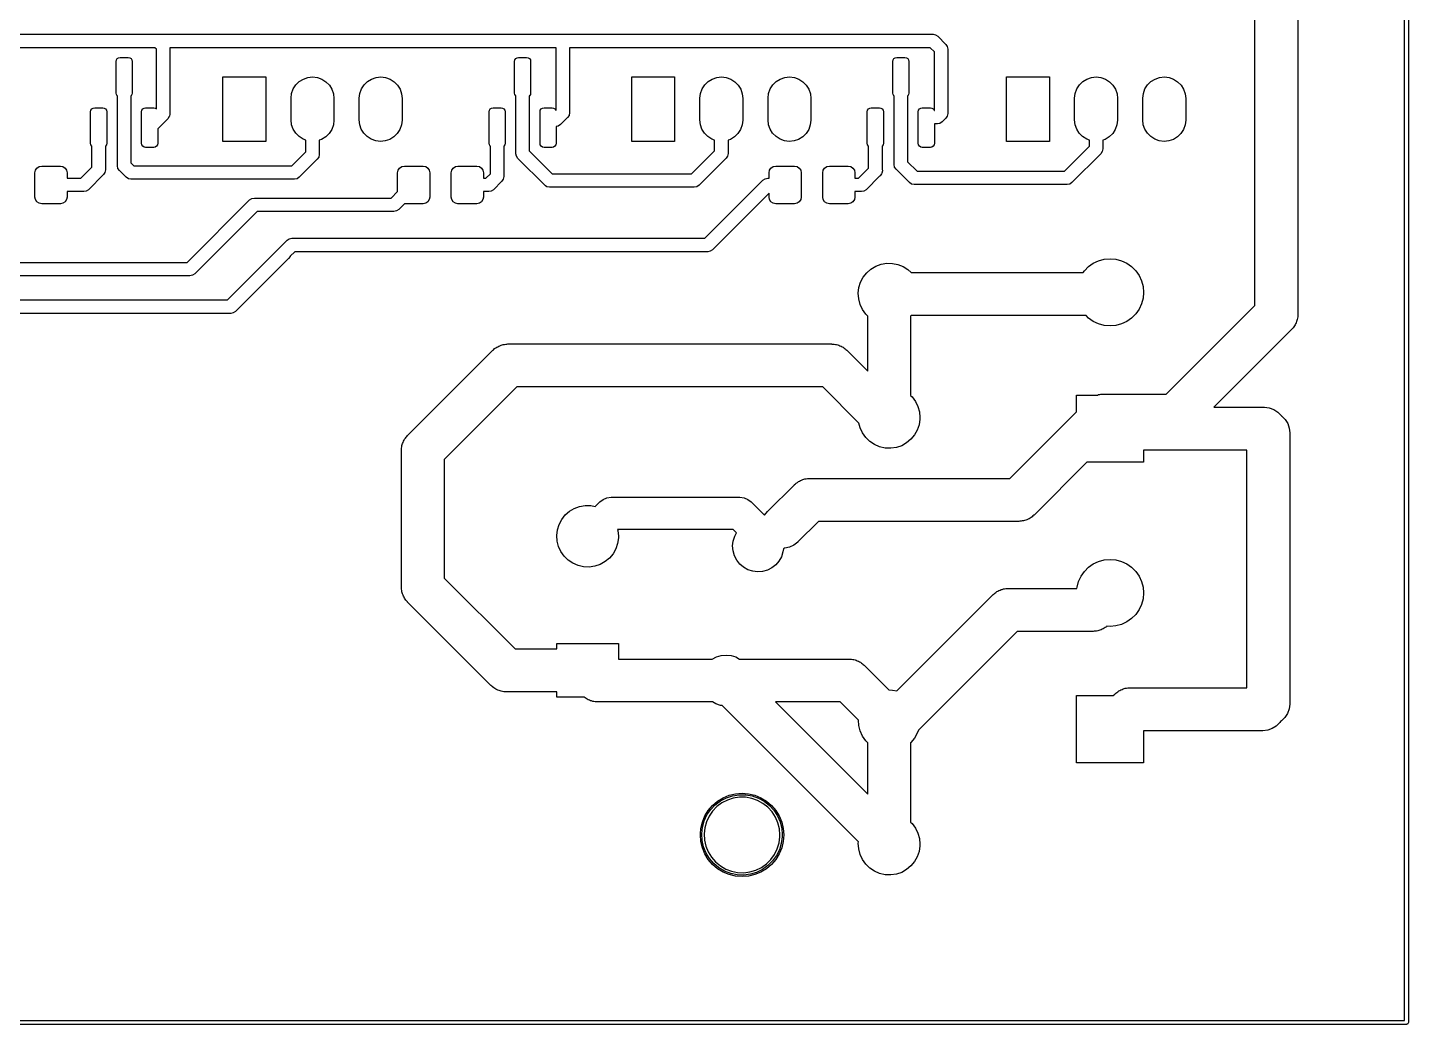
# Model space of a CAD drawing. Extents: x 10 to 287, y -200 to -10.
# Drawn here: x 155.4 to 206.9, y -122.3 to -85.2 of the extents above; entities that cross this region are included whole.
import ezdxf

# ---------------------------------------------------------------- set-up
doc = ezdxf.new("R2010")
doc.units = 0
doc.layers.add('BLACK', color=7, linetype='CONTINUOUS')

msp = doc.modelspace()

# ---------------------------------------------------------------- linework, layer by layer
at = {"layer": 'BLACK', "linetype": 'CONTINUOUS'}
for p, q in [((206.771, -122.195), (206.771, -36.8788)), ((206.921, -36.8038), (206.921, -122.27)), ((202.8, -49.4), (202.8, -95.8868)), ((201.2, -95.5554), (201.2, -49.7241)), ((57.1, -85.45), (189.2, -85.45)), ((160.196, -85.95), (144.85, -85.95)), ((160.25, -86.0036), (160.196, -85.95)), ((175.15, -85.95), (160.75, -85.95)), ((160.75, -85.95), (160.75, -88.422)), ((175.15, -88.2703), (175.15, -85.95)), ((189.096, -85.95), (175.65, -85.95)), ((175.65, -85.95), (175.65, -88.3738)), ((189.25, -86.1036), (189.096, -85.95)), ((189.2, -85.45), (189.296, -85.469)), ((189.296, -85.469), (189.377, -85.5232)), ((189.377, -85.5232), (189.677, -85.8232)), ((189.677, -85.8232), (189.731, -85.9043)), ((189.731, -85.9043), (189.75, -86)), ((158.748, -86.4613), (158.76, -86.4039)), ((158.748, -87.6363), (158.748, -86.4613)), ((158.76, -86.4039), (158.792, -86.3553)), ((158.792, -86.3553), (158.841, -86.3228)), ((158.841, -86.3228), (158.898, -86.3113)), ((158.898, -86.3113), (159.198, -86.3113)), ((159.198, -86.3113), (159.256, -86.3228)), ((159.256, -86.3228), (159.304, -86.3553)), ((159.304, -86.3553), (159.337, -86.4039)), ((159.337, -86.4039), (159.348, -86.4613)), ((159.348, -86.4613), (159.348, -87.6363)), ((160.25, -88.2274), (160.25, -86.0036)), ((173.6, -86.4613), (173.611, -86.4039)), ((173.6, -87.6363), (173.6, -86.4613)), ((173.611, -86.4039), (173.644, -86.3553)), ((173.644, -86.3553), (173.693, -86.3228)), ((173.693, -86.3228), (173.75, -86.3113)), ((173.75, -86.3113), (174.05, -86.3113)), ((174.05, -86.3113), (174.107, -86.3228)), ((174.107, -86.3228), (174.156, -86.3553)), ((174.156, -86.3553), (174.189, -86.4039)), ((174.189, -86.4039), (174.2, -86.4613)), ((174.2, -86.4613), (174.2, -87.6363)), ((187.7, -86.4613), (187.711, -86.4039)), ((187.7, -87.6363), (187.7, -86.4613)), ((187.711, -86.4039), (187.744, -86.3553)), ((187.744, -86.3553), (187.793, -86.3228)), ((187.793, -86.3228), (187.85, -86.3113)), ((187.85, -86.3113), (188.15, -86.3113)), ((188.15, -86.3113), (188.207, -86.3228)), ((188.207, -86.3228), (188.256, -86.3553)), ((188.256, -86.3553), (188.289, -86.4039)), ((188.289, -86.4039), (188.3, -86.4613)), ((188.3, -86.4613), (188.3, -87.6363)), ((189.25, -88.2875), (189.25, -86.1036)), ((189.75, -86), (189.75, -88.4)), ((162.729, -89.4398), (162.729, -87.0398)), ((162.729, -87.0398), (164.329, -87.0398)), ((164.329, -87.0398), (164.329, -89.4398)), ((165.291, -87.6517), (165.352, -87.4841)), ((165.352, -87.4841), (165.449, -87.3342)), ((165.449, -87.3342), (165.576, -87.2094)), ((165.576, -87.2094), (165.728, -87.1159)), ((165.728, -87.1159), (165.897, -87.0585)), ((165.897, -87.0585), (166.074, -87.0398)), ((166.074, -87.0398), (166.252, -87.0609)), ((166.252, -87.0609), (166.42, -87.1208)), ((166.42, -87.1208), (166.57, -87.2163)), ((166.57, -87.2163), (166.696, -87.3429)), ((166.696, -87.3429), (166.79, -87.4941)), ((166.79, -87.4941), (166.849, -87.6626)), ((167.831, -87.6517), (167.892, -87.4841)), ((167.892, -87.4841), (167.989, -87.3342)), ((167.989, -87.3342), (168.116, -87.2094)), ((168.116, -87.2094), (168.268, -87.1159)), ((168.268, -87.1159), (168.437, -87.0585)), ((168.437, -87.0585), (168.614, -87.0398)), ((168.614, -87.0398), (168.792, -87.0609)), ((168.792, -87.0609), (168.96, -87.1208)), ((168.96, -87.1208), (169.11, -87.2163)), ((169.11, -87.2163), (169.236, -87.3429)), ((169.236, -87.3429), (169.33, -87.4941)), ((169.33, -87.4941), (169.389, -87.6626)), ((177.969, -89.4398), (177.969, -87.0398)), ((177.969, -87.0398), (179.569, -87.0398)), ((179.569, -87.0398), (179.569, -89.4398)), ((180.531, -87.6517), (180.592, -87.4841)), ((180.592, -87.4841), (180.689, -87.3342)), ((180.689, -87.3342), (180.816, -87.2094)), ((180.816, -87.2094), (180.968, -87.1159)), ((180.968, -87.1159), (181.137, -87.0585)), ((181.137, -87.0585), (181.314, -87.0398)), ((181.314, -87.0398), (181.492, -87.0609)), ((181.492, -87.0609), (181.66, -87.1208)), ((181.66, -87.1208), (181.81, -87.2163)), ((181.81, -87.2163), (181.936, -87.3429)), ((181.936, -87.3429), (182.03, -87.4941)), ((182.03, -87.4941), (182.089, -87.6626)), ((183.071, -87.6517), (183.132, -87.4841)), ((183.132, -87.4841), (183.229, -87.3342)), ((183.229, -87.3342), (183.356, -87.2094)), ((183.356, -87.2094), (183.508, -87.1159)), ((183.508, -87.1159), (183.677, -87.0585)), ((183.677, -87.0585), (183.854, -87.0398)), ((183.854, -87.0398), (184.032, -87.0609)), ((184.032, -87.0609), (184.2, -87.1208)), ((184.2, -87.1208), (184.35, -87.2163)), ((184.35, -87.2163), (184.476, -87.3429)), ((184.476, -87.3429), (184.57, -87.4941)), ((184.57, -87.4941), (184.629, -87.6626)), ((191.939, -89.4398), (191.939, -87.0398)), ((191.939, -87.0398), (193.539, -87.0398)), ((193.539, -87.0398), (193.539, -89.4398)), ((194.501, -87.6517), (194.562, -87.4841)), ((194.562, -87.4841), (194.659, -87.3342)), ((194.659, -87.3342), (194.786, -87.2094)), ((194.786, -87.2094), (194.938, -87.1159)), ((194.938, -87.1159), (195.107, -87.0585)), ((195.107, -87.0585), (195.284, -87.0398)), ((195.284, -87.0398), (195.462, -87.0609)), ((195.462, -87.0609), (195.63, -87.1208)), ((195.63, -87.1208), (195.78, -87.2163)), ((195.78, -87.2163), (195.906, -87.3429)), ((195.906, -87.3429), (196, -87.4941)), ((196, -87.4941), (196.059, -87.6626)), ((197.041, -87.6517), (197.102, -87.4841)), ((197.102, -87.4841), (197.199, -87.3342)), ((197.199, -87.3342), (197.326, -87.2094)), ((197.326, -87.2094), (197.478, -87.1159)), ((197.478, -87.1159), (197.647, -87.0585)), ((197.647, -87.0585), (197.824, -87.0398)), ((197.824, -87.0398), (198.002, -87.0609)), ((198.002, -87.0609), (198.17, -87.1208)), ((198.17, -87.1208), (198.32, -87.2163)), ((198.32, -87.2163), (198.446, -87.3429)), ((198.446, -87.3429), (198.54, -87.4941)), ((198.54, -87.4941), (198.599, -87.6626)), ((158.76, -87.6937), (158.748, -87.6363)), ((158.792, -87.7424), (158.76, -87.6937)), ((158.798, -87.7465), (158.792, -87.7424)), ((158.798, -90.3482), (158.798, -87.7465)), ((159.304, -87.7424), (159.298, -87.7465)), ((159.298, -87.7465), (159.298, -90.2446)), ((159.337, -87.6937), (159.304, -87.7424)), ((159.348, -87.6363), (159.337, -87.6937)), ((165.269, -87.8286), (165.291, -87.6517)), ((165.269, -87.8398), (165.269, -87.8286)), ((165.269, -88.6398), (165.269, -87.8398)), ((166.849, -87.6626), (166.869, -87.8398)), ((166.869, -87.8398), (166.869, -88.6398)), ((167.809, -87.8286), (167.831, -87.6517)), ((167.809, -87.8398), (167.809, -87.8286)), ((167.809, -88.6398), (167.809, -87.8398)), ((169.389, -87.6626), (169.409, -87.8398)), ((169.409, -87.8398), (169.409, -88.6398)), ((173.611, -87.6937), (173.6, -87.6363)), ((173.644, -87.7424), (173.611, -87.6937)), ((173.65, -87.7465), (173.644, -87.7424)), ((173.65, -89.9), (173.65, -87.7465)), ((174.156, -87.7424), (174.15, -87.7465)), ((174.15, -87.7465), (174.15, -89.7964)), ((174.189, -87.6937), (174.156, -87.7424)), ((174.2, -87.6363), (174.189, -87.6937)), ((180.509, -87.8286), (180.531, -87.6517)), ((180.509, -87.8398), (180.509, -87.8286)), ((180.509, -88.6398), (180.509, -87.8398)), ((182.089, -87.6626), (182.109, -87.8398)), ((182.109, -87.8398), (182.109, -88.6398)), ((183.049, -87.8286), (183.071, -87.6517)), ((183.049, -87.8398), (183.049, -87.8286)), ((183.049, -88.6398), (183.049, -87.8398)), ((184.629, -87.6626), (184.649, -87.8398)), ((184.649, -87.8398), (184.649, -88.6398)), ((187.711, -87.6937), (187.7, -87.6363)), ((187.744, -87.7424), (187.711, -87.6937)), ((187.75, -87.7465), (187.744, -87.7424)), ((187.75, -90.3), (187.75, -87.7465)), ((188.256, -87.7424), (188.25, -87.7465)), ((188.25, -87.7465), (188.25, -90.1964)), ((188.289, -87.6937), (188.256, -87.7424)), ((188.3, -87.6363), (188.289, -87.6937)), ((194.479, -87.8286), (194.501, -87.6517)), ((194.479, -87.8398), (194.479, -87.8286)), ((194.479, -88.6398), (194.479, -87.8398)), ((196.059, -87.6626), (196.079, -87.8398)), ((196.079, -87.8398), (196.079, -88.6398)), ((197.019, -87.8286), (197.041, -87.6517)), ((197.019, -87.8398), (197.019, -87.8286)), ((197.019, -88.6398), (197.019, -87.8398)), ((198.599, -87.6626), (198.619, -87.8398)), ((198.619, -87.8398), (198.619, -88.6398)), ((157.798, -88.3363), (157.81, -88.2789)), ((157.798, -89.5113), (157.798, -88.3363)), ((157.81, -88.2789), (157.842, -88.2303)), ((157.842, -88.2303), (157.891, -88.1978)), ((157.891, -88.1978), (157.948, -88.1863)), ((157.948, -88.1863), (158.248, -88.1863)), ((158.248, -88.1863), (158.306, -88.1978)), ((158.306, -88.1978), (158.354, -88.2303)), ((158.354, -88.2303), (158.387, -88.2789)), ((158.387, -88.2789), (158.398, -88.3363)), ((158.398, -88.3363), (158.398, -89.5113)), ((159.698, -88.3363), (159.71, -88.2789)), ((159.698, -89.5113), (159.698, -88.3363)), ((159.71, -88.2789), (159.742, -88.2303)), ((159.742, -88.2303), (159.791, -88.1978)), ((159.791, -88.1978), (159.848, -88.1863)), ((159.848, -88.1863), (160.148, -88.1863)), ((160.148, -88.1863), (160.206, -88.1978)), ((160.206, -88.1978), (160.25, -88.2274)), ((160.731, -88.5177), (160.677, -88.5988)), ((160.735, -88.4977), (160.731, -88.5177)), ((160.75, -88.422), (160.735, -88.4977)), ((160.75, -88.422), (160.75, -88.422)), ((172.65, -88.3363), (172.661, -88.2789)), ((172.65, -89.5113), (172.65, -88.3363)), ((172.661, -88.2789), (172.694, -88.2303)), ((172.694, -88.2303), (172.743, -88.1978)), ((172.743, -88.1978), (172.8, -88.1863)), ((172.8, -88.1863), (173.1, -88.1863)), ((173.1, -88.1863), (173.157, -88.1978)), ((173.157, -88.1978), (173.206, -88.2303)), ((173.206, -88.2303), (173.239, -88.2789)), ((173.239, -88.2789), (173.25, -88.3363)), ((173.25, -88.3363), (173.25, -89.5113)), ((174.55, -88.3363), (174.561, -88.2789)), ((174.55, -89.5113), (174.55, -88.3363)), ((174.561, -88.2789), (174.594, -88.2303)), ((174.594, -88.2303), (174.643, -88.1978)), ((174.643, -88.1978), (174.7, -88.1863)), ((174.7, -88.1863), (175, -88.1863)), ((175, -88.1863), (175.057, -88.1978)), ((175.057, -88.1978), (175.106, -88.2303)), ((175.106, -88.2303), (175.139, -88.2789)), ((175.139, -88.2812), (175.15, -88.2703)), ((175.139, -88.2789), (175.139, -88.2812)), ((175.631, -88.4695), (175.577, -88.5506)), ((175.633, -88.457), (175.631, -88.4695)), ((175.65, -88.3738), (175.633, -88.457)), ((175.65, -88.3738), (175.65, -88.3738)), ((186.75, -88.3363), (186.761, -88.2789)), ((186.75, -89.5113), (186.75, -88.3363)), ((186.761, -88.2789), (186.794, -88.2303)), ((186.794, -88.2303), (186.843, -88.1978)), ((186.843, -88.1978), (186.9, -88.1863)), ((186.9, -88.1863), (187.2, -88.1863)), ((187.2, -88.1863), (187.257, -88.1978)), ((187.257, -88.1978), (187.306, -88.2303)), ((187.306, -88.2303), (187.339, -88.2789)), ((187.339, -88.2789), (187.35, -88.3363)), ((187.35, -88.3363), (187.35, -89.5113)), ((188.65, -88.3363), (188.661, -88.2789)), ((188.65, -89.5113), (188.65, -88.3363)), ((188.661, -88.2789), (188.694, -88.2303)), ((188.694, -88.2303), (188.743, -88.1978)), ((188.743, -88.1978), (188.8, -88.1863)), ((188.8, -88.1863), (189.1, -88.1863)), ((189.1, -88.1863), (189.157, -88.1978)), ((189.157, -88.1978), (189.206, -88.2303)), ((189.206, -88.2303), (189.239, -88.2789)), ((189.239, -88.2789), (189.24, -88.2875)), ((189.24, -88.2875), (189.25, -88.2875)), ((189.731, -88.4957), (189.677, -88.5768)), ((189.75, -88.4), (189.731, -88.4957)), ((160.677, -88.5988), (160.298, -88.9774)), ((160.298, -88.9774), (160.298, -89.5113)), ((160.677, -88.5988), (160.677, -88.5988)), ((165.289, -88.817), (165.269, -88.6398)), ((165.347, -88.9855), (165.289, -88.817)), ((165.442, -89.1367), (165.347, -88.9855)), ((166.785, -88.9955), (166.689, -89.1454)), ((166.846, -88.8279), (166.785, -88.9955)), ((166.869, -88.651), (166.846, -88.8279)), ((166.869, -88.6398), (166.869, -88.651)), ((167.829, -88.817), (167.809, -88.6398)), ((167.887, -88.9855), (167.829, -88.817)), ((167.982, -89.1367), (167.887, -88.9855)), ((169.325, -88.9955), (169.229, -89.1454)), ((169.386, -88.8279), (169.325, -88.9955)), ((169.409, -88.651), (169.386, -88.8279)), ((169.409, -88.6398), (169.409, -88.651)), ((175.232, -88.8685), (175.15, -88.8848)), ((175.15, -88.8848), (175.15, -89.5113)), ((175.313, -88.8143), (175.232, -88.8685)), ((175.577, -88.5506), (175.313, -88.8143)), ((175.577, -88.5506), (175.577, -88.5506)), ((180.529, -88.817), (180.509, -88.6398)), ((180.587, -88.9855), (180.529, -88.817)), ((180.682, -89.1367), (180.587, -88.9855)), ((182.025, -88.9955), (181.929, -89.1454)), ((182.086, -88.8279), (182.025, -88.9955)), ((182.109, -88.651), (182.086, -88.8279)), ((182.109, -88.6398), (182.109, -88.651)), ((183.069, -88.817), (183.049, -88.6398)), ((183.127, -88.9855), (183.069, -88.817)), ((183.222, -89.1367), (183.127, -88.9855)), ((184.565, -88.9955), (184.469, -89.1454)), ((184.626, -88.8279), (184.565, -88.9955)), ((184.649, -88.651), (184.626, -88.8279)), ((184.649, -88.6398), (184.649, -88.651)), ((189.362, -88.7875), (189.25, -88.7875)), ((189.25, -88.7875), (189.25, -89.5113)), ((189.458, -88.7685), (189.362, -88.7875)), ((189.539, -88.7143), (189.458, -88.7685)), ((189.677, -88.5768), (189.539, -88.7143)), ((189.677, -88.5768), (189.677, -88.5768)), ((194.499, -88.817), (194.479, -88.6398)), ((194.557, -88.9855), (194.499, -88.817)), ((194.652, -89.1367), (194.557, -88.9855)), ((195.995, -88.9955), (195.899, -89.1454)), ((196.056, -88.8279), (195.995, -88.9955)), ((196.079, -88.651), (196.056, -88.8279)), ((196.079, -88.6398), (196.079, -88.651)), ((197.039, -88.817), (197.019, -88.6398)), ((197.097, -88.9855), (197.039, -88.817)), ((197.192, -89.1367), (197.097, -88.9855)), ((198.535, -88.9955), (198.439, -89.1454)), ((198.596, -88.8279), (198.535, -88.9955)), ((198.619, -88.651), (198.596, -88.8279)), ((198.619, -88.6398), (198.619, -88.651)), ((157.81, -89.5687), (157.798, -89.5113)), ((158.398, -89.5113), (158.387, -89.5687)), ((159.71, -89.5687), (159.698, -89.5113)), ((160.298, -89.5113), (160.287, -89.5687)), ((164.329, -89.4398), (162.729, -89.4398)), ((165.568, -89.2633), (165.442, -89.1367)), ((165.718, -89.3588), (165.568, -89.2633)), ((165.819, -89.3947), (165.718, -89.3588)), ((165.819, -89.8276), (165.819, -89.3947)), ((166.409, -89.3637), (166.319, -89.3945)), ((166.319, -89.3945), (166.319, -89.9311)), ((166.561, -89.2702), (166.409, -89.3637)), ((166.689, -89.1454), (166.561, -89.2702)), ((168.108, -89.2633), (167.982, -89.1367)), ((168.258, -89.3588), (168.108, -89.2633)), ((168.426, -89.4187), (168.258, -89.3588)), ((168.603, -89.4398), (168.426, -89.4187)), ((168.781, -89.4211), (168.603, -89.4398)), ((168.949, -89.3637), (168.781, -89.4211)), ((169.101, -89.2702), (168.949, -89.3637)), ((169.229, -89.1454), (169.101, -89.2702)), ((172.661, -89.5687), (172.65, -89.5113)), ((173.25, -89.5113), (173.239, -89.5687)), ((174.561, -89.5687), (174.55, -89.5113)), ((175.15, -89.5113), (175.139, -89.5687)), ((179.569, -89.4398), (177.969, -89.4398)), ((180.808, -89.2633), (180.682, -89.1367)), ((180.958, -89.3588), (180.808, -89.2633)), ((181.059, -89.3947), (180.958, -89.3588)), ((181.059, -89.7876), (181.059, -89.3947)), ((181.649, -89.3637), (181.559, -89.3945)), ((181.559, -89.3945), (181.559, -89.8911)), ((181.801, -89.2702), (181.649, -89.3637)), ((181.929, -89.1454), (181.801, -89.2702)), ((183.348, -89.2633), (183.222, -89.1367)), ((183.498, -89.3588), (183.348, -89.2633)), ((183.666, -89.4187), (183.498, -89.3588)), ((183.843, -89.4398), (183.666, -89.4187)), ((184.021, -89.4211), (183.843, -89.4398)), ((184.189, -89.3637), (184.021, -89.4211)), ((184.341, -89.2702), (184.189, -89.3637)), ((184.469, -89.1454), (184.341, -89.2702)), ((186.761, -89.5687), (186.75, -89.5113)), ((187.35, -89.5113), (187.339, -89.5687)), ((188.661, -89.5687), (188.65, -89.5113)), ((189.25, -89.5113), (189.239, -89.5687)), ((193.539, -89.4398), (191.939, -89.4398)), ((194.778, -89.2633), (194.652, -89.1367)), ((194.928, -89.3588), (194.778, -89.2633)), ((195.029, -89.3947), (194.928, -89.3588)), ((195.029, -89.6176), (195.029, -89.3947)), ((195.619, -89.3637), (195.529, -89.3945)), ((195.529, -89.3945), (195.529, -89.7211)), ((195.771, -89.2702), (195.619, -89.3637)), ((195.899, -89.1454), (195.771, -89.2702)), ((197.318, -89.2633), (197.192, -89.1367)), ((197.468, -89.3588), (197.318, -89.2633)), ((197.636, -89.4187), (197.468, -89.3588)), ((197.813, -89.4398), (197.636, -89.4187)), ((197.991, -89.4211), (197.813, -89.4398)), ((198.159, -89.3637), (197.991, -89.4211)), ((198.311, -89.2702), (198.159, -89.3637)), ((198.439, -89.1454), (198.311, -89.2702)), ((157.842, -89.6174), (157.81, -89.5687)), ((157.848, -89.6215), (157.842, -89.6174)), ((157.848, -90.3982), (157.848, -89.6215)), ((158.354, -89.6174), (158.348, -89.6215)), ((158.348, -89.6215), (158.348, -90.5018)), ((158.387, -89.5687), (158.354, -89.6174)), ((159.742, -89.6174), (159.71, -89.5687)), ((159.791, -89.6499), (159.742, -89.6174)), ((159.848, -89.6613), (159.791, -89.6499)), ((160.148, -89.6613), (159.848, -89.6613)), ((160.206, -89.6499), (160.148, -89.6613)), ((160.254, -89.6174), (160.206, -89.6499)), ((160.287, -89.5687), (160.254, -89.6174)), ((165.296, -90.35), (165.819, -89.8276)), ((166.3, -90.0268), (166.246, -90.1079)), ((166.319, -89.9311), (166.3, -90.0268)), ((172.694, -89.6174), (172.661, -89.5687)), ((172.7, -89.6215), (172.694, -89.6174)), ((172.7, -90.6464), (172.7, -89.6215)), ((173.206, -89.6174), (173.2, -89.6215)), ((173.2, -89.6215), (173.2, -90.75)), ((173.239, -89.5687), (173.206, -89.6174)), ((173.669, -89.9957), (173.65, -89.9)), ((173.723, -90.0768), (173.669, -89.9957)), ((174.723, -91.0768), (173.723, -90.0768)), ((174.15, -89.7964), (175.004, -90.65)), ((174.594, -89.6174), (174.561, -89.5687)), ((174.643, -89.6499), (174.594, -89.6174)), ((174.7, -89.6613), (174.643, -89.6499)), ((175, -89.6613), (174.7, -89.6613)), ((175.057, -89.6499), (175, -89.6613)), ((175.106, -89.6174), (175.057, -89.6499)), ((175.139, -89.5687), (175.106, -89.6174)), ((180.196, -90.65), (181.059, -89.7876)), ((181.486, -90.0679), (180.477, -91.0768)), ((181.54, -89.9868), (181.486, -90.0679)), ((181.559, -89.8911), (181.54, -89.9868)), ((186.794, -89.6174), (186.761, -89.5687)), ((186.8, -89.6215), (186.794, -89.6174)), ((186.8, -90.4394), (186.8, -89.6215)), ((187.306, -89.6174), (187.3, -89.6215)), ((187.3, -89.6215), (187.3, -90.4758)), ((187.339, -89.5687), (187.306, -89.6174)), ((188.694, -89.6174), (188.661, -89.5687)), ((188.743, -89.6499), (188.694, -89.6174)), ((188.8, -89.6613), (188.743, -89.6499)), ((189.1, -89.6613), (188.8, -89.6613)), ((189.157, -89.6499), (189.1, -89.6613)), ((189.206, -89.6174), (189.157, -89.6499)), ((189.239, -89.5687), (189.206, -89.6174)), ((194.096, -90.55), (195.029, -89.6176)), ((195.456, -89.8979), (194.377, -90.9768)), ((195.51, -89.8168), (195.456, -89.8979)), ((195.529, -89.7211), (195.51, -89.8168)), ((155.722, -90.6121), (155.741, -90.5164)), ((155.741, -90.5164), (155.795, -90.4353)), ((155.795, -90.4353), (155.876, -90.3811)), ((155.876, -90.3811), (155.972, -90.3621)), ((155.972, -90.3621), (156.672, -90.3621)), ((156.672, -90.3621), (156.767, -90.3811)), ((156.767, -90.3811), (156.848, -90.4353)), ((156.848, -90.4353), (156.903, -90.5164)), ((156.903, -90.5164), (156.922, -90.6121)), ((157.434, -90.8121), (157.848, -90.3982)), ((158.348, -90.5018), (158.329, -90.5975)), ((158.348, -90.5018), (158.348, -90.5018)), ((158.817, -90.4439), (158.798, -90.3482)), ((158.871, -90.525), (158.817, -90.4439)), ((159.123, -90.7768), (158.871, -90.525)), ((159.298, -90.2446), (159.404, -90.35)), ((159.404, -90.35), (165.296, -90.35)), ((166.246, -90.1079), (165.577, -90.7768)), ((166.246, -90.1079), (166.246, -90.1079)), ((169.242, -90.6121), (169.261, -90.5164)), ((169.261, -90.5164), (169.315, -90.4353)), ((169.315, -90.4353), (169.396, -90.3811)), ((169.396, -90.3811), (169.492, -90.3621)), ((169.492, -90.3621), (170.192, -90.3621)), ((170.192, -90.3621), (170.288, -90.3811)), ((170.288, -90.3811), (170.369, -90.4353)), ((170.369, -90.4353), (170.423, -90.5164)), ((170.423, -90.5164), (170.442, -90.6121)), ((171.242, -90.6121), (171.261, -90.5164)), ((171.261, -90.5164), (171.315, -90.4353)), ((171.315, -90.4353), (171.396, -90.3811)), ((171.396, -90.3811), (171.492, -90.3621)), ((171.492, -90.3621), (172.192, -90.3621)), ((172.192, -90.3621), (172.288, -90.3811)), ((172.288, -90.3811), (172.369, -90.4353)), ((172.369, -90.4353), (172.423, -90.5164)), ((172.423, -90.5164), (172.442, -90.6121)), ((183.087, -90.6121), (183.106, -90.5164)), ((183.106, -90.5164), (183.16, -90.4353)), ((183.16, -90.4353), (183.241, -90.3811)), ((183.241, -90.3811), (183.337, -90.3621)), ((183.337, -90.3621), (184.037, -90.3621)), ((184.037, -90.3621), (184.133, -90.3811)), ((184.133, -90.3811), (184.214, -90.4353)), ((184.214, -90.4353), (184.268, -90.5164)), ((184.268, -90.5164), (184.287, -90.6121)), ((185.087, -90.6121), (185.106, -90.5164)), ((185.106, -90.5164), (185.16, -90.4353)), ((185.16, -90.4353), (185.241, -90.3811)), ((185.241, -90.3811), (185.337, -90.3621)), ((185.337, -90.3621), (186.037, -90.3621)), ((186.037, -90.3621), (186.133, -90.3811)), ((186.133, -90.3811), (186.214, -90.4353)), ((186.214, -90.4353), (186.268, -90.5164)), ((186.268, -90.5164), (186.287, -90.6121)), ((186.427, -90.8121), (186.8, -90.4394)), ((187.311, -90.5319), (187.292, -90.6275)), ((187.3, -90.4758), (187.311, -90.5319)), ((187.769, -90.3957), (187.75, -90.3)), ((187.823, -90.4768), (187.769, -90.3957)), ((188.323, -90.9768), (187.823, -90.4768)), ((188.25, -90.1964), (188.604, -90.55)), ((188.604, -90.55), (194.096, -90.55)), ((155.722, -91.5121), (155.722, -90.6121)), ((156.922, -90.6121), (156.922, -90.8121)), ((156.922, -90.8121), (157.434, -90.8121)), ((158.275, -90.6786), (157.715, -91.2388)), ((158.329, -90.5975), (158.275, -90.6786)), ((159.204, -90.831), (159.123, -90.7768)), ((159.3, -90.85), (159.204, -90.831)), ((165.4, -90.85), (159.3, -90.85)), ((165.496, -90.831), (165.4, -90.85)), ((165.577, -90.7768), (165.496, -90.831)), ((169.242, -91.3085), (169.242, -90.6121)), ((170.442, -90.6121), (170.442, -91.5121)), ((171.242, -91.5121), (171.242, -90.6121)), ((172.442, -90.6121), (172.442, -90.8121)), ((172.442, -90.8121), (172.534, -90.8121)), ((172.534, -90.8121), (172.7, -90.6464)), ((173.127, -90.9268), (172.815, -91.2388)), ((173.181, -90.8457), (173.127, -90.9268)), ((173.2, -90.75), (173.181, -90.8457)), ((174.758, -91.1), (174.723, -91.0768)), ((174.723, -91.0768), (174.723, -91.0768)), ((174.804, -91.131), (174.758, -91.1)), ((175.004, -90.65), (180.196, -90.65)), ((180.477, -91.0768), (180.396, -91.131)), ((180.696, -93.05), (182.861, -90.8853)), ((182.861, -90.8853), (182.942, -90.8311)), ((182.861, -90.8853), (182.861, -90.8853)), ((182.942, -90.8311), (183.038, -90.8121)), ((183.038, -90.8121), (183.087, -90.8121)), ((183.087, -90.8121), (183.087, -90.6121)), ((184.287, -90.6121), (184.287, -91.5121)), ((185.087, -91.5121), (185.087, -90.6121)), ((186.287, -90.6121), (186.287, -90.8121)), ((186.287, -90.8121), (186.427, -90.8121)), ((187.206, -90.7409), (186.708, -91.2388)), ((187.227, -90.7268), (187.206, -90.7409)), ((187.281, -90.6457), (187.227, -90.7268)), ((187.292, -90.6275), (187.281, -90.6436)), ((187.281, -90.6436), (187.281, -90.6457)), ((188.404, -91.031), (188.323, -90.9768)), ((188.5, -91.05), (188.404, -91.031)), ((194.2, -91.05), (188.5, -91.05)), ((188.5, -91.05), (188.5, -91.05)), ((194.296, -91.031), (194.2, -91.05)), ((194.377, -90.9768), (194.296, -91.031)), ((155.741, -91.6077), (155.722, -91.5121)), ((155.795, -91.6888), (155.741, -91.6077)), ((156.903, -91.6077), (156.848, -91.6888)), ((156.922, -91.5121), (156.903, -91.6077)), ((157.538, -91.3121), (156.922, -91.3121)), ((156.922, -91.3121), (156.922, -91.5121)), ((157.634, -91.293), (157.538, -91.3121)), ((157.715, -91.2388), (157.634, -91.293)), ((163.723, -91.6232), (163.804, -91.569)), ((163.804, -91.569), (163.9, -91.55)), ((163.9, -91.55), (163.9, -91.55)), ((163.9, -91.55), (169.001, -91.55)), ((169.001, -91.55), (169.242, -91.3085)), ((170.423, -91.6077), (170.369, -91.6888)), ((170.442, -91.5121), (170.423, -91.6077)), ((171.261, -91.6077), (171.242, -91.5121)), ((171.315, -91.6888), (171.261, -91.6077)), ((172.423, -91.6077), (172.369, -91.6888)), ((172.442, -91.5121), (172.423, -91.6077)), ((172.638, -91.3121), (172.442, -91.3121)), ((172.442, -91.3121), (172.442, -91.5121)), ((172.734, -91.293), (172.638, -91.3121)), ((172.815, -91.2388), (172.734, -91.293)), ((174.9, -91.15), (174.804, -91.131)), ((180.3, -91.15), (174.9, -91.15)), ((174.9, -91.15), (174.9, -91.15)), ((180.396, -91.131), (180.3, -91.15)), ((183.087, -91.3667), (180.977, -93.4768)), ((183.087, -91.5121), (183.087, -91.3667)), ((183.106, -91.6077), (183.087, -91.5121)), ((183.16, -91.6888), (183.106, -91.6077)), ((184.268, -91.6077), (184.214, -91.6888)), ((184.287, -91.5121), (184.268, -91.6077)), ((185.106, -91.6077), (185.087, -91.5121)), ((185.16, -91.6888), (185.106, -91.6077)), ((186.268, -91.6077), (186.214, -91.6888)), ((186.287, -91.5121), (186.268, -91.6077)), ((186.531, -91.3121), (186.287, -91.3121)), ((186.287, -91.3121), (186.287, -91.5121)), ((186.627, -91.293), (186.531, -91.3121)), ((186.708, -91.2388), (186.627, -91.293)), ((186.708, -91.2388), (186.708, -91.2388)), ((155.876, -91.743), (155.795, -91.6888)), ((155.972, -91.7621), (155.876, -91.743)), ((156.672, -91.7621), (155.972, -91.7621)), ((156.767, -91.743), (156.672, -91.7621)), ((156.848, -91.6888), (156.767, -91.743)), ((161.396, -93.95), (163.723, -91.6232)), ((164.004, -92.05), (161.677, -94.3768)), ((163.723, -91.6232), (163.723, -91.6232)), ((169.104, -92.05), (164.004, -92.05)), ((169.2, -92.031), (169.104, -92.05)), ((169.281, -91.9768), (169.2, -92.031)), ((169.496, -91.7621), (169.281, -91.9768)), ((170.192, -91.7621), (169.496, -91.7621)), ((170.288, -91.743), (170.192, -91.7621)), ((170.369, -91.6888), (170.288, -91.743)), ((171.396, -91.743), (171.315, -91.6888)), ((171.492, -91.7621), (171.396, -91.743)), ((172.192, -91.7621), (171.492, -91.7621)), ((172.288, -91.743), (172.192, -91.7621)), ((172.369, -91.6888), (172.288, -91.743)), ((183.241, -91.743), (183.16, -91.6888)), ((183.337, -91.7621), (183.241, -91.743)), ((184.037, -91.7621), (183.337, -91.7621)), ((184.133, -91.743), (184.037, -91.7621)), ((184.214, -91.6888), (184.133, -91.743)), ((185.241, -91.743), (185.16, -91.6888)), ((185.337, -91.7621), (185.241, -91.743)), ((186.037, -91.7621), (185.337, -91.7621)), ((186.133, -91.743), (186.037, -91.7621)), ((186.214, -91.6888), (186.133, -91.743)), ((162.923, -95.3232), (165.123, -93.1232)), ((165.123, -93.1232), (165.204, -93.069)), ((165.204, -93.069), (165.3, -93.05)), ((165.3, -93.05), (165.3, -93.05)), ((165.3, -93.05), (180.696, -93.05)), ((165.404, -93.55), (165.232, -93.7217)), ((180.8, -93.55), (165.404, -93.55)), ((180.896, -93.531), (180.8, -93.55)), ((180.977, -93.4768), (180.896, -93.531)), ((137.754, -93.95), (161.396, -93.95)), ((165.177, -93.8074), (164.505, -94.4788)), ((165.231, -93.7263), (165.177, -93.8074)), ((165.232, -93.7217), (165.231, -93.7263)), ((186.888, -94.1982), (187.069, -94.0906)), ((187.069, -94.0906), (187.267, -94.0178)), ((187.267, -94.0178), (187.474, -93.9821)), ((187.474, -93.9821), (187.685, -93.9849)), ((187.685, -93.9849), (187.891, -94.0259)), ((187.891, -94.0259), (188.087, -94.1039)), ((188.087, -94.1039), (188.265, -94.2162)), ((194.842, -94.2615), (194.997, -94.1074)), ((194.997, -94.1074), (195.175, -93.9825)), ((195.175, -93.9825), (195.372, -93.8904)), ((195.372, -93.8904), (195.583, -93.834)), ((195.583, -93.834), (195.8, -93.815)), ((195.8, -93.815), (196.017, -93.834)), ((196.017, -93.834), (196.228, -93.8904)), ((196.228, -93.8904), (196.425, -93.9825)), ((196.425, -93.9825), (196.603, -94.1074)), ((196.603, -94.1074), (196.758, -94.2615)), ((161.5, -94.45), (137.857, -94.45)), ((161.596, -94.431), (161.5, -94.45)), ((161.677, -94.3768), (161.596, -94.431)), ((161.677, -94.3768), (161.677, -94.3768)), ((164.472, -94.5014), (163.196, -95.7768)), ((164.505, -94.4788), (164.472, -94.5014)), ((164.505, -94.4788), (164.505, -94.4788)), ((186.44, -94.8895), (186.502, -94.6885)), ((186.502, -94.6885), (186.6, -94.5022)), ((186.6, -94.5022), (186.73, -94.337)), ((186.73, -94.337), (186.888, -94.1982)), ((188.265, -94.2162), (188.386, -94.3286)), ((188.386, -94.3286), (194.795, -94.3286)), ((194.795, -94.3286), (194.842, -94.2615)), ((196.758, -94.2615), (196.883, -94.44)), ((196.883, -94.44), (196.975, -94.6375)), ((196.975, -94.6375), (197.031, -94.8479)), ((186.415, -95.0985), (186.44, -94.8895)), ((186.429, -95.3085), (186.415, -95.0985)), ((197.031, -94.8479), (197.05, -95.065)), ((197.05, -95.065), (197.031, -95.2821)), ((138.7, -95.35), (162.905, -95.35)), ((162.905, -95.35), (162.923, -95.3232)), ((186.48, -95.5125), (186.429, -95.3085)), ((186.569, -95.7036), (186.48, -95.5125)), ((186.69, -95.8754), (186.569, -95.7036)), ((196.883, -95.69), (196.758, -95.8685)), ((196.975, -95.4925), (196.883, -95.69)), ((197.031, -95.2821), (196.975, -95.4925)), ((197.92, -98.8358), (201.2, -95.5554)), ((163.019, -95.85), (138.804, -95.85)), ((163.115, -95.831), (163.019, -95.85)), ((163.196, -95.7768), (163.115, -95.831)), ((186.764, -95.948), (186.69, -95.8754)), ((186.764, -98.0031), (186.764, -95.948)), ((188.378, -95.9418), (188.364, -95.9527)), ((188.364, -95.9527), (188.364, -98.9086)), ((188.389, -95.9286), (188.378, -95.9418)), ((194.903, -95.9286), (188.389, -95.9286)), ((194.997, -96.0226), (194.903, -95.9286)), ((195.175, -96.1475), (194.997, -96.0226)), ((195.372, -96.2396), (195.175, -96.1475)), ((195.583, -96.296), (195.372, -96.2396)), ((196.228, -96.2396), (196.017, -96.296)), ((196.425, -96.1475), (196.228, -96.2396)), ((196.603, -96.0226), (196.425, -96.1475)), ((196.758, -95.8685), (196.603, -96.0226)), ((202.717, -96.2425), (202.695, -96.2766)), ((202.733, -96.1966), (202.717, -96.2425)), ((202.755, -96.1525), (202.733, -96.1966)), ((202.764, -96.113), (202.755, -96.1525)), ((202.778, -96.0749), (202.764, -96.113)), ((202.784, -96.0264), (202.778, -96.0749)), ((202.795, -95.9788), (202.784, -96.0264)), ((202.8, -95.898), (202.795, -95.9382)), ((202.795, -95.9382), (202.795, -95.9788)), ((202.8, -95.8868), (202.8, -95.898)), ((195.8, -96.315), (195.583, -96.296)), ((196.017, -96.296), (195.8, -96.315)), ((202.566, -96.4525), (199.673, -99.345)), ((202.591, -96.4208), (202.566, -96.4525)), ((202.62, -96.3924), (202.591, -96.4208)), ((202.646, -96.3513), (202.62, -96.3924)), ((202.677, -96.3131), (202.646, -96.3513)), ((202.695, -96.2766), (202.677, -96.3131)), ((169.614, -100.399), (172.789, -97.2243)), ((172.789, -97.2243), (172.797, -97.2165)), ((172.797, -97.2165), (172.829, -97.1916)), ((172.829, -97.1916), (172.858, -97.163)), ((172.858, -97.163), (172.9, -97.1371)), ((172.9, -97.1371), (172.938, -97.1072)), ((172.938, -97.1072), (172.975, -97.09)), ((172.975, -97.09), (173.009, -97.0685)), ((173.009, -97.0685), (173.056, -97.0524)), ((173.056, -97.0524), (173.1, -97.0318)), ((173.1, -97.0318), (173.139, -97.0232)), ((173.139, -97.0232), (173.178, -97.0099)), ((173.178, -97.0099), (173.226, -97.0044)), ((173.226, -97.0044), (173.274, -96.9941)), ((173.274, -96.9941), (173.315, -96.9945)), ((173.315, -96.9945), (173.355, -96.99)), ((173.355, -96.99), (185.42, -96.99)), ((185.42, -96.99), (185.431, -96.9901)), ((185.431, -96.9901), (185.471, -96.9952)), ((185.471, -96.9952), (185.512, -96.9953)), ((185.512, -96.9953), (185.56, -97.0063)), ((185.56, -97.0063), (185.608, -97.0124)), ((185.608, -97.0124), (185.646, -97.0263)), ((185.646, -97.0263), (185.686, -97.0354)), ((185.686, -97.0354), (185.73, -97.0567)), ((185.73, -97.0567), (185.776, -97.0734)), ((185.776, -97.0734), (185.81, -97.0954)), ((185.81, -97.0954), (185.846, -97.113)), ((185.846, -97.113), (185.885, -97.1436)), ((185.885, -97.1436), (185.926, -97.17)), ((185.926, -97.17), (185.954, -97.199)), ((185.954, -97.199), (185.986, -97.2243)), ((185.986, -97.2243), (186.764, -98.0031)), ((173.686, -98.59), (170.98, -101.296)), ((185.089, -98.59), (173.686, -98.59)), ((186.436, -99.9373), (185.089, -98.59)), ((188.364, -98.9086), (188.419, -98.9591)), ((188.419, -98.9591), (188.545, -99.1277)), ((188.545, -99.1277), (188.638, -99.3165)), ((188.638, -99.3165), (188.695, -99.519)), ((194.55, -99.5186), (194.55, -98.895)), ((194.55, -98.895), (195.307, -98.895)), ((195.307, -98.895), (195.326, -98.8909)), ((195.326, -98.8909), (195.365, -98.8773)), ((195.365, -98.8773), (195.368, -98.877)), ((195.368, -98.877), (195.371, -98.8761)), ((195.371, -98.8761), (195.414, -98.8716)), ((195.414, -98.8716), (195.456, -98.8621)), ((195.456, -98.8621), (195.459, -98.8621)), ((195.459, -98.8621), (195.462, -98.8616)), ((195.462, -98.8616), (195.501, -98.8621)), ((195.501, -98.8621), (195.542, -98.8575)), ((195.542, -98.8575), (197.89, -98.8575)), ((197.89, -98.8575), (197.896, -98.8568)), ((197.896, -98.8568), (197.9, -98.8527)), ((197.9, -98.8527), (197.908, -98.8449)), ((197.908, -98.8449), (197.92, -98.8358)), ((188.713, -99.7888), (188.683, -99.997)), ((188.695, -99.519), (188.714, -99.7286)), ((188.714, -99.7286), (188.713, -99.7888)), ((192.069, -102), (194.55, -99.5186)), ((199.673, -99.345), (201.545, -99.345)), ((201.545, -99.345), (201.556, -99.3451)), ((201.556, -99.3451), (201.733, -99.3674)), ((201.733, -99.3674), (201.901, -99.4284)), ((201.901, -99.4284), (202.051, -99.525)), ((202.051, -99.525), (202.175, -99.6525)), ((202.175, -99.6525), (202.183, -99.665)), ((202.183, -99.665), (202.201, -99.6765)), ((202.201, -99.6765), (202.327, -99.8031)), ((202.327, -99.8031), (202.421, -99.9543)), ((186.48, -100.112), (186.436, -99.9373)), ((186.569, -100.304), (186.48, -100.112)), ((186.69, -100.475), (186.569, -100.304)), ((188.615, -100.196), (188.512, -100.38)), ((188.683, -99.997), (188.615, -100.196)), ((202.421, -99.9543), (202.48, -100.123)), ((202.48, -100.123), (202.5, -100.3)), ((202.5, -100.3), (202.5, -110.4)), ((169.385, -100.873), (169.396, -100.825)), ((169.385, -100.914), (169.385, -100.873)), ((169.396, -100.825), (169.402, -100.777)), ((169.402, -100.777), (169.416, -100.739)), ((169.416, -100.739), (169.425, -100.699)), ((169.425, -100.699), (169.447, -100.655)), ((169.447, -100.655), (169.463, -100.609)), ((169.463, -100.609), (169.485, -100.575)), ((169.485, -100.575), (169.503, -100.539)), ((169.503, -100.539), (169.534, -100.5)), ((169.534, -100.5), (169.56, -100.459)), ((169.56, -100.459), (169.589, -100.431)), ((169.589, -100.431), (169.614, -100.399)), ((186.841, -100.622), (186.69, -100.475)), ((187.016, -100.739), (186.841, -100.622)), ((187.209, -100.822), (187.016, -100.739)), ((187.414, -100.869), (187.209, -100.822)), ((187.625, -100.877), (187.414, -100.869)), ((187.833, -100.847), (187.625, -100.877)), ((188.032, -100.779), (187.833, -100.847)), ((188.216, -100.676), (188.032, -100.779)), ((188.378, -100.542), (188.216, -100.676)), ((188.512, -100.38), (188.378, -100.542)), ((169.38, -100.954), (169.385, -100.914)), ((169.38, -100.965), (169.38, -100.954)), ((169.38, -106.045), (169.38, -100.965)), ((170.98, -101.296), (170.98, -105.714)), ((194.936, -101.395), (192.966, -103.366)), ((197.05, -101.395), (194.936, -101.395)), ((200.9, -100.945), (197.05, -100.945)), ((197.05, -100.945), (197.05, -101.395)), ((200.9, -109.8), (200.9, -100.945)), ((183.034, -103.234), (184.034, -102.234)), ((184.034, -102.234), (184.042, -102.226)), ((184.042, -102.226), (184.074, -102.202)), ((184.074, -102.202), (184.103, -102.173)), ((184.103, -102.173), (184.145, -102.147)), ((184.145, -102.147), (184.183, -102.117)), ((184.183, -102.117), (184.22, -102.1)), ((184.22, -102.1), (184.254, -102.079)), ((184.254, -102.079), (184.301, -102.062)), ((184.301, -102.062), (184.345, -102.042)), ((184.345, -102.042), (184.384, -102.033)), ((184.384, -102.033), (184.423, -102.02)), ((184.423, -102.02), (184.471, -102.014)), ((184.471, -102.014), (184.519, -102.004)), ((184.519, -102.004), (184.56, -102.005)), ((184.56, -102.005), (184.6, -102)), ((184.6, -102), (192.069, -102)), ((176.61, -103.042), (176.776, -102.876)), ((176.776, -102.876), (176.9, -102.78)), ((176.9, -102.78), (177.045, -102.72)), ((177.045, -102.72), (177.2, -102.7)), ((177.2, -102.7), (182, -102.7)), ((182, -102.7), (182.155, -102.72)), ((182.155, -102.72), (182.3, -102.78)), ((182.3, -102.78), (182.424, -102.876)), ((182.424, -102.876), (182.923, -103.374)), ((175.359, -103.526), (175.489, -103.361)), ((175.489, -103.361), (175.647, -103.222)), ((175.647, -103.222), (175.828, -103.115)), ((175.828, -103.115), (176.026, -103.042)), ((176.026, -103.042), (176.233, -103.006)), ((176.233, -103.006), (176.444, -103.009)), ((176.444, -103.009), (176.61, -103.042)), ((182.923, -103.374), (183.034, -103.234)), ((182.923, -103.374), (182.923, -103.374)), ((192.855, -103.453), (192.817, -103.483)), ((192.897, -103.427), (192.855, -103.453)), ((192.926, -103.398), (192.897, -103.427)), ((192.958, -103.374), (192.926, -103.398)), ((192.966, -103.366), (192.958, -103.374)), ((175.174, -104.122), (175.198, -103.913)), ((175.198, -103.913), (175.261, -103.712)), ((175.261, -103.712), (175.359, -103.526)), ((177.449, -103.9), (177.443, -103.905)), ((177.443, -103.905), (177.454, -103.943)), ((181.751, -103.9), (177.449, -103.9)), ((177.454, -103.943), (177.473, -104.153)), ((181.878, -104.027), (181.751, -103.9)), ((184.931, -103.6), (184.166, -104.366)), ((192.4, -103.6), (184.931, -103.6)), ((192.44, -103.595), (192.4, -103.6)), ((192.481, -103.596), (192.44, -103.595)), ((192.529, -103.586), (192.481, -103.596)), ((192.577, -103.58), (192.529, -103.586)), ((192.616, -103.567), (192.577, -103.58)), ((192.655, -103.558), (192.616, -103.567)), ((192.699, -103.538), (192.655, -103.558)), ((192.746, -103.521), (192.699, -103.538)), ((192.78, -103.5), (192.746, -103.521)), ((192.817, -103.483), (192.78, -103.5)), ((175.188, -104.332), (175.174, -104.122)), ((175.239, -104.536), (175.188, -104.332)), ((177.442, -104.421), (177.374, -104.62)), ((177.472, -104.213), (177.442, -104.421)), ((177.473, -104.153), (177.472, -104.213)), ((181.731, -104.517), (181.752, -104.332)), ((181.752, -104.332), (181.808, -104.156)), ((181.808, -104.156), (181.878, -104.027)), ((184.017, -104.483), (183.855, -104.558)), ((184.158, -104.374), (184.017, -104.483)), ((184.166, -104.366), (184.158, -104.374)), ((175.327, -104.728), (175.239, -104.536)), ((175.449, -104.899), (175.327, -104.728)), ((175.6, -105.046), (175.449, -104.899)), ((177.137, -104.966), (176.975, -105.1)), ((177.271, -104.804), (177.137, -104.966)), ((177.374, -104.62), (177.271, -104.804)), ((181.746, -104.701), (181.731, -104.517)), ((181.798, -104.88), (181.746, -104.701)), ((181.882, -105.044), (181.798, -104.88)), ((183.549, -104.916), (183.457, -105.077)), ((183.607, -104.74), (183.549, -104.916)), ((183.622, -104.627), (183.607, -104.74)), ((183.653, -104.596), (183.622, -104.627)), ((183.681, -104.596), (183.653, -104.596)), ((183.855, -104.558), (183.681, -104.596)), ((175.775, -105.163), (175.6, -105.046)), ((175.968, -105.246), (175.775, -105.163)), ((176.173, -105.293), (175.968, -105.246)), ((176.384, -105.301), (176.173, -105.293)), ((176.592, -105.271), (176.384, -105.301)), ((176.791, -105.203), (176.592, -105.271)), ((176.975, -105.1), (176.791, -105.203)), ((181.997, -105.19), (181.882, -105.044)), ((182.139, -105.31), (181.997, -105.19)), ((182.301, -105.4), (182.139, -105.31)), ((182.477, -105.458), (182.301, -105.4)), ((182.661, -105.48), (182.477, -105.458)), ((182.846, -105.465), (182.661, -105.48)), ((183.024, -105.416), (182.846, -105.465)), ((183.19, -105.332), (183.024, -105.416)), ((183.336, -105.218), (183.19, -105.332)), ((183.457, -105.077), (183.336, -105.218)), ((194.717, -105.64), (194.842, -105.462)), ((194.842, -105.462), (194.997, -105.307)), ((194.997, -105.307), (195.175, -105.182)), ((195.175, -105.182), (195.372, -105.09)), ((195.372, -105.09), (195.583, -105.034)), ((195.583, -105.034), (195.8, -105.015)), ((195.8, -105.015), (196.017, -105.034)), ((196.017, -105.034), (196.228, -105.09)), ((196.228, -105.09), (196.425, -105.182)), ((196.425, -105.182), (196.603, -105.307)), ((196.603, -105.307), (196.758, -105.462)), ((196.758, -105.462), (196.883, -105.64)), ((170.98, -105.714), (173.619, -108.353)), ((194.569, -106.048), (194.625, -105.837)), ((194.625, -105.837), (194.717, -105.64)), ((196.883, -105.64), (196.975, -105.837)), ((196.975, -105.837), (197.031, -106.048)), ((169.385, -106.085), (169.38, -106.045)), ((169.384, -106.126), (169.385, -106.085)), ((169.394, -106.174), (169.384, -106.126)), ((169.4, -106.222), (169.394, -106.174)), ((169.413, -106.261), (169.4, -106.222)), ((169.422, -106.3), (169.413, -106.261)), ((169.442, -106.344), (169.422, -106.3)), ((169.459, -106.391), (169.442, -106.344)), ((169.48, -106.425), (169.459, -106.391)), ((169.497, -106.462), (169.48, -106.425)), ((169.527, -106.5), (169.497, -106.462)), ((169.553, -106.542), (169.527, -106.5)), ((169.582, -106.571), (169.553, -106.542)), ((187.851, -109.918), (191.434, -106.334)), ((191.434, -106.334), (191.442, -106.326)), ((191.442, -106.326), (191.474, -106.302)), ((191.474, -106.302), (191.503, -106.273)), ((191.503, -106.273), (191.545, -106.247)), ((191.545, -106.247), (191.583, -106.217)), ((191.583, -106.217), (191.62, -106.2)), ((191.62, -106.2), (191.654, -106.179)), ((191.654, -106.179), (191.701, -106.162)), ((191.701, -106.162), (191.745, -106.142)), ((191.745, -106.142), (191.784, -106.133)), ((191.784, -106.133), (191.823, -106.12)), ((191.823, -106.12), (191.871, -106.114)), ((191.871, -106.114), (191.919, -106.104)), ((191.919, -106.104), (191.96, -106.105)), ((191.96, -106.105), (192, -106.1)), ((192, -106.1), (194.564, -106.1)), ((194.564, -106.1), (194.569, -106.048)), ((197.031, -106.482), (196.975, -106.693)), ((197.031, -106.048), (197.05, -106.265)), ((197.05, -106.265), (197.031, -106.482)), ((169.606, -106.603), (169.582, -106.571)), ((169.614, -106.611), (169.606, -106.603)), ((172.722, -109.718), (169.614, -106.611)), ((196.883, -106.89), (196.758, -107.068)), ((196.975, -106.693), (196.883, -106.89)), ((195.62, -107.553), (195.582, -107.583)), ((195.662, -107.527), (195.62, -107.553)), ((195.684, -107.505), (195.662, -107.527)), ((195.8, -107.515), (195.684, -107.505)), ((196.017, -107.496), (195.8, -107.515)), ((196.228, -107.44), (196.017, -107.496)), ((196.425, -107.348), (196.228, -107.44)), ((196.603, -107.223), (196.425, -107.348)), ((196.758, -107.068), (196.603, -107.223)), ((192.331, -107.7), (188.656, -111.375)), ((195.165, -107.7), (192.331, -107.7)), ((195.205, -107.695), (195.165, -107.7)), ((195.246, -107.696), (195.205, -107.695)), ((195.294, -107.686), (195.246, -107.696)), ((195.342, -107.68), (195.294, -107.686)), ((195.381, -107.667), (195.342, -107.68)), ((195.42, -107.658), (195.381, -107.667)), ((195.464, -107.638), (195.42, -107.658)), ((195.511, -107.621), (195.464, -107.638)), ((195.545, -107.6), (195.511, -107.621)), ((195.582, -107.583), (195.545, -107.6)), ((173.619, -108.353), (175.173, -108.353)), ((175.173, -108.353), (175.173, -108.153)), ((175.173, -108.153), (177.473, -108.153)), ((177.473, -108.153), (177.473, -108.73)), ((181.125, -108.649), (181.303, -108.597)), ((181.303, -108.597), (181.487, -108.58)), ((181.487, -108.58), (181.672, -108.599)), ((181.672, -108.599), (181.849, -108.654)), ((177.473, -108.73), (180.97, -108.73)), ((180.97, -108.73), (181.125, -108.649)), ((181.849, -108.654), (181.989, -108.73)), ((181.989, -108.73), (186.066, -108.73)), ((186.066, -108.73), (186.077, -108.73)), ((186.077, -108.73), (186.117, -108.735)), ((186.117, -108.735), (186.158, -108.735)), ((186.158, -108.735), (186.205, -108.746)), ((186.205, -108.746), (186.254, -108.752)), ((186.254, -108.752), (186.292, -108.766)), ((186.292, -108.766), (186.331, -108.775)), ((186.331, -108.775), (186.375, -108.797)), ((186.375, -108.797), (186.421, -108.813)), ((186.421, -108.813), (186.455, -108.835)), ((186.455, -108.835), (186.492, -108.853)), ((186.492, -108.853), (186.53, -108.883)), ((186.53, -108.883), (186.571, -108.91)), ((186.571, -108.91), (186.6, -108.939)), ((186.6, -108.939), (186.631, -108.964)), ((186.631, -108.964), (187.55, -109.883)), ((172.754, -109.744), (172.722, -109.718)), ((172.782, -109.772), (172.754, -109.744)), ((172.823, -109.799), (172.782, -109.772)), ((172.861, -109.829), (172.823, -109.799)), ((172.898, -109.847), (172.861, -109.829)), ((172.932, -109.869), (172.898, -109.847)), ((172.978, -109.886), (172.932, -109.869)), ((173.022, -109.907), (172.978, -109.886)), ((173.061, -109.916), (173.022, -109.907)), ((173.099, -109.93), (173.061, -109.916)), ((173.148, -109.936), (173.099, -109.93)), ((173.196, -109.947), (173.148, -109.936)), ((173.236, -109.947), (173.196, -109.947)), ((173.276, -109.952), (173.236, -109.947)), ((173.288, -109.953), (173.276, -109.952)), ((175.173, -109.953), (173.288, -109.953)), ((175.173, -110.153), (175.173, -109.953)), ((187.55, -109.883), (187.685, -109.885)), ((187.685, -109.885), (187.851, -109.918)), ((194.55, -112.595), (194.55, -110.095)), ((194.55, -110.095), (195.919, -110.095)), ((195.919, -110.095), (195.979, -110.034)), ((195.979, -110.034), (195.987, -110.026)), ((195.987, -110.026), (196.019, -110.002)), ((196.019, -110.002), (196.048, -109.973)), ((196.048, -109.973), (196.09, -109.947)), ((196.09, -109.947), (196.128, -109.917)), ((196.128, -109.917), (196.165, -109.9)), ((196.165, -109.9), (196.199, -109.879)), ((196.199, -109.879), (196.246, -109.862)), ((196.246, -109.862), (196.29, -109.842)), ((196.29, -109.842), (196.329, -109.833)), ((196.329, -109.833), (196.368, -109.82)), ((196.368, -109.82), (196.416, -109.814)), ((196.416, -109.814), (196.464, -109.804)), ((196.464, -109.804), (196.505, -109.805)), ((196.505, -109.805), (196.545, -109.8)), ((196.545, -109.8), (200.9, -109.8)), ((176.199, -110.153), (175.173, -110.153)), ((176.236, -110.176), (176.199, -110.153)), ((176.274, -110.207), (176.236, -110.176)), ((176.311, -110.224), (176.274, -110.207)), ((176.345, -110.246), (176.311, -110.224)), ((176.391, -110.263), (176.345, -110.246)), ((176.435, -110.284), (176.391, -110.263)), ((176.474, -110.294), (176.435, -110.284)), ((176.513, -110.307), (176.474, -110.294)), ((176.561, -110.314), (176.513, -110.307)), ((176.609, -110.325), (176.561, -110.314)), ((176.649, -110.325), (176.609, -110.325)), ((176.689, -110.33), (176.649, -110.325)), ((176.701, -110.33), (176.689, -110.33)), ((180.974, -110.33), (176.701, -110.33)), ((181.101, -110.4), (180.974, -110.33)), ((181.277, -110.458), (181.101, -110.4)), ((181.34, -110.465), (181.277, -110.458)), ((186.421, -115.546), (181.34, -110.465)), ((183.326, -110.33), (186.764, -113.768)), ((185.734, -110.33), (183.326, -110.33)), ((186.416, -111.011), (185.734, -110.33)), ((202.478, -110.588), (202.417, -110.756)), ((202.5, -110.411), (202.478, -110.588)), ((202.5, -110.4), (202.5, -110.411)), ((186.429, -111.208), (186.416, -111.011)), ((202.123, -111.101), (201.997, -111.227)), ((202.153, -111.055), (202.123, -111.101)), ((202.193, -111.03), (202.153, -111.055)), ((202.32, -110.906), (202.193, -111.03)), ((202.417, -110.756), (202.32, -110.906)), ((186.48, -111.412), (186.429, -111.208)), ((186.569, -111.604), (186.48, -111.412)), ((186.69, -111.775), (186.569, -111.604)), ((188.512, -111.68), (188.378, -111.842)), ((188.615, -111.496), (188.512, -111.68)), ((188.656, -111.375), (188.615, -111.496)), ((201.5, -111.4), (197.05, -111.4)), ((197.05, -111.4), (197.05, -112.595)), ((201.677, -111.38), (201.5, -111.4)), ((201.846, -111.321), (201.677, -111.38)), ((201.997, -111.227), (201.846, -111.321)), ((186.764, -111.848), (186.69, -111.775)), ((186.764, -113.768), (186.764, -111.848)), ((188.378, -111.842), (188.364, -111.853)), ((188.364, -111.853), (188.364, -114.809)), ((197.05, -112.595), (194.55, -112.595)), ((181.6, -113.806), (181.838, -113.749)), ((181.838, -113.749), (182.081, -113.73)), ((182.081, -113.73), (182.324, -113.749)), ((182.324, -113.749), (182.561, -113.806)), ((180.823, -114.371), (180.981, -114.185)), ((180.912, -114.338), (181.082, -114.161)), ((180.981, -114.185), (181.167, -114.027)), ((181.145, -114.231), (180.985, -114.398)), ((181.082, -114.161), (181.278, -114.013)), ((181.33, -114.092), (181.145, -114.231)), ((181.167, -114.027), (181.375, -113.899)), ((181.278, -114.013), (181.496, -113.9)), ((181.535, -113.985), (181.33, -114.092)), ((181.375, -113.899), (181.6, -113.806)), ((181.496, -113.9), (181.73, -113.823)), ((181.754, -113.913), (181.535, -113.985)), ((181.73, -113.823), (181.973, -113.786)), ((181.983, -113.878), (181.754, -113.913)), ((181.973, -113.786), (182.219, -113.789)), ((182.214, -113.881), (181.983, -113.878)), ((182.441, -113.922), (182.214, -113.881)), ((182.219, -113.789), (182.461, -113.832)), ((182.659, -113.999), (182.441, -113.922)), ((182.461, -113.832), (182.693, -113.914)), ((182.561, -113.806), (182.787, -113.899)), ((182.861, -114.111), (182.659, -113.999)), ((182.693, -113.914), (182.908, -114.033)), ((182.787, -113.899), (182.995, -114.027)), ((183.042, -114.254), (182.861, -114.111)), ((182.908, -114.033), (183.101, -114.185)), ((182.995, -114.027), (183.18, -114.185)), ((183.198, -114.425), (183.042, -114.254)), ((183.101, -114.185), (183.266, -114.367)), ((183.18, -114.185), (183.339, -114.371)), ((180.602, -114.804), (180.695, -114.579)), ((180.604, -115.001), (180.67, -114.765)), ((180.67, -114.765), (180.774, -114.542)), ((180.695, -114.579), (180.823, -114.371)), ((180.855, -114.588), (180.758, -114.798)), ((180.774, -114.542), (180.912, -114.338)), ((180.985, -114.398), (180.855, -114.588)), ((183.323, -114.619), (183.198, -114.425)), ((183.266, -114.367), (183.4, -114.574)), ((183.415, -114.83), (183.323, -114.619)), ((183.339, -114.371), (183.466, -114.579)), ((183.4, -114.574), (183.498, -114.799)), ((183.466, -114.579), (183.56, -114.804)), ((180.526, -115.285), (180.529, -115.25)), ((180.545, -115.528), (180.526, -115.285)), ((180.529, -115.25), (180.545, -115.042)), ((180.545, -115.042), (180.602, -114.804)), ((180.578, -115.246), (180.604, -115.001)), ((180.592, -115.491), (180.578, -115.246)), ((180.696, -115.021), (180.671, -115.25)), ((180.671, -115.25), (180.685, -115.481)), ((180.758, -114.798), (180.696, -115.021)), ((183.472, -115.055), (183.415, -114.83)), ((183.491, -115.285), (183.472, -115.055)), ((183.489, -115.354), (183.491, -115.285)), ((183.498, -114.799), (183.558, -115.037)), ((183.558, -115.037), (183.578, -115.282)), ((183.56, -114.804), (183.617, -115.042)), ((183.578, -115.282), (183.576, -115.356)), ((183.617, -115.042), (183.636, -115.285)), ((183.636, -115.285), (183.617, -115.528)), ((188.364, -114.809), (188.419, -114.859)), ((188.419, -114.859), (188.545, -115.028)), ((188.545, -115.028), (188.638, -115.216)), ((188.638, -115.216), (188.695, -115.419)), ((180.602, -115.765), (180.545, -115.528)), ((180.646, -115.731), (180.592, -115.491)), ((180.695, -115.991), (180.602, -115.765)), ((180.739, -115.959), (180.646, -115.731)), ((180.685, -115.481), (180.736, -115.706)), ((180.736, -115.706), (180.822, -115.92)), ((183.289, -116.011), (183.392, -115.804)), ((183.392, -115.804), (183.459, -115.583)), ((183.459, -115.583), (183.489, -115.354)), ((183.56, -115.765), (183.466, -115.991)), ((183.544, -115.599), (183.472, -115.835)), ((183.576, -115.356), (183.544, -115.599)), ((183.617, -115.528), (183.56, -115.765)), ((186.415, -115.598), (186.421, -115.546)), ((186.429, -115.808), (186.415, -115.598)), ((186.48, -116.012), (186.429, -115.808)), ((188.713, -115.689), (188.683, -115.897)), ((188.695, -115.419), (188.714, -115.629)), ((188.714, -115.629), (188.713, -115.689)), ((180.823, -116.199), (180.695, -115.991)), ((180.867, -116.168), (180.739, -115.959)), ((180.822, -115.92), (180.943, -116.117)), ((180.981, -116.384), (180.823, -116.199)), ((181.028, -116.354), (180.867, -116.168)), ((180.943, -116.117), (181.094, -116.292)), ((181.094, -116.292), (181.272, -116.44)), ((182.991, -116.362), (183.154, -116.199)), ((183.22, -116.255), (183.046, -116.428)), ((183.154, -116.199), (183.289, -116.011)), ((183.339, -116.199), (183.18, -116.384)), ((183.364, -116.055), (183.22, -116.255)), ((183.466, -115.991), (183.339, -116.199)), ((183.472, -115.835), (183.364, -116.055)), ((186.569, -116.204), (186.48, -116.012)), ((186.69, -116.375), (186.569, -116.204)), ((188.512, -116.28), (188.378, -116.442)), ((188.615, -116.096), (188.512, -116.28)), ((188.683, -115.897), (188.615, -116.096)), ((181.167, -116.543), (180.981, -116.384)), ((181.217, -116.511), (181.028, -116.354)), ((181.375, -116.67), (181.167, -116.543)), ((181.43, -116.635), (181.217, -116.511)), ((181.272, -116.44), (181.472, -116.556)), ((181.6, -116.764), (181.375, -116.67)), ((181.659, -116.723), (181.43, -116.635)), ((181.472, -116.556), (181.688, -116.639)), ((181.838, -116.821), (181.6, -116.764)), ((181.9, -116.772), (181.659, -116.723)), ((181.688, -116.639), (181.914, -116.685)), ((182.081, -116.84), (181.838, -116.821)), ((182.146, -116.781), (181.9, -116.772)), ((181.914, -116.685), (182.145, -116.693)), ((182.324, -116.821), (182.081, -116.84)), ((182.145, -116.693), (182.374, -116.664)), ((182.39, -116.75), (182.146, -116.781)), ((182.561, -116.764), (182.324, -116.821)), ((182.374, -116.664), (182.595, -116.597)), ((182.625, -116.679), (182.39, -116.75)), ((182.787, -116.67), (182.561, -116.764)), ((182.595, -116.597), (182.803, -116.496)), ((182.846, -116.571), (182.625, -116.679)), ((182.995, -116.543), (182.787, -116.67)), ((182.803, -116.496), (182.991, -116.362)), ((183.046, -116.428), (182.846, -116.571)), ((183.18, -116.384), (182.995, -116.543)), ((186.841, -116.522), (186.69, -116.375)), ((187.016, -116.639), (186.841, -116.522)), ((187.209, -116.722), (187.016, -116.639)), ((187.414, -116.769), (187.209, -116.722)), ((187.625, -116.777), (187.414, -116.769)), ((187.833, -116.747), (187.625, -116.777)), ((188.032, -116.679), (187.833, -116.747)), ((188.216, -116.576), (188.032, -116.679)), ((188.378, -116.442), (188.216, -116.576)), ((206.846, -122.345), (33.4909, -122.345)), ((33.5659, -122.195), (206.771, -122.195)), ((206.864, -122.338), (206.846, -122.345)), ((206.883, -122.335), (206.864, -122.338)), ((206.888, -122.33), (206.883, -122.335)), ((206.894, -122.327), (206.888, -122.33)), ((206.904, -122.31), (206.894, -122.327)), ((206.916, -122.295), (206.904, -122.31)), ((206.918, -122.286), (206.916, -122.295)), ((206.92, -122.283), (206.918, -122.286)), ((206.921, -122.27), (206.919, -122.28)), ((206.919, -122.28), (206.92, -122.283))]:
    msp.add_line(p, q, dxfattribs=at)

doc.saveas('drawing.dxf')
